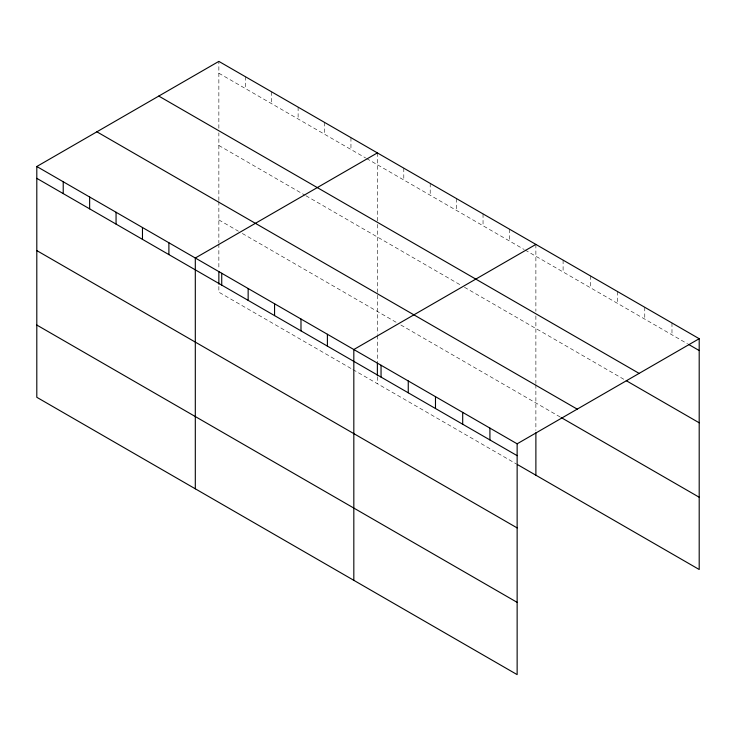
<?xml version="1.0" encoding="UTF-8"?>
<svg xmlns="http://www.w3.org/2000/svg" width="736" height="736" viewBox="0 0 736 736"><rect width="100%" height="100%" fill="white"/><g stroke="black" fill="none" stroke-linecap="round" stroke-linejoin="round"><path stroke-width="0.55" stroke-dasharray="3.68 2.76" d="M218.859 200.459L218.859 132.866M218.859 128.276L218.859 61.382M218.859 73.223L365.636 157.964M366.611 158.525L524.142 249.476M525.127 250.038L687.534 343.813M218.859 145.48L304.971 195.196M305.946 195.758L460.543 285.016M464.462 287.27L625.324 380.144M218.859 219.926L238.436 231.224M242.346 233.487L396.943 322.736M400.853 324.999L561.163 417.551M350.952 368.442L218.859 292.183L218.859 285.301M352.912 369.573L516.313 463.919M671.977 322.994L671.977 334.834M644.764 307.271L644.764 319.111M617.541 291.557L617.541 303.398M590.327 275.844L590.327 287.684M563.104 260.13L563.104 271.97M535.882 244.416L535.882 311.31M535.882 315.891L535.882 383.484M535.882 384.634L535.882 430.486M509.468 229.163L509.468 241.003M483.046 213.909L483.046 225.75M456.633 198.656L456.633 210.496M430.21 183.402L430.21 195.242M403.797 168.158L403.797 179.989M377.375 152.904L377.375 223.229M377.375 224.379L377.375 334.383M377.375 335.524L377.375 361.91M377.375 376.814L377.375 383.695M350.952 137.65L350.952 149.491M324.539 122.397L324.539 134.237M298.117 107.143L298.117 118.984M271.704 91.89L271.704 103.73M245.281 76.636L245.281 88.476M218.859 201.6L218.859 242.862M218.859 244.012L218.859 269.247"/><path stroke-width="1.1" d="M36.8 166.502L517.141 443.817L517.141 674.618L36.8 397.293L36.8 166.502L218.859 61.382L699.2 338.707L699.2 569.498L517.298 464.48M377.375 152.904L195.307 258.014L195.307 488.814M535.882 244.416L353.823 349.526L353.823 580.327M517.141 443.817L699.2 338.707M688.51 344.374L699.2 350.548M158.783 96.076L639.115 373.391M626.29 380.705L699.2 422.804M96.885 131.808L577.217 409.133M561.163 417.551L699.2 497.242M36.8 178.342L517.141 455.658M36.8 250.59L517.141 527.914M36.8 325.036L517.141 602.361M535.882 432.777L535.882 475.217M489.918 428.104L489.918 439.944M462.696 412.39L462.696 424.23M435.482 396.676L435.482 408.517M408.259 380.963L408.259 392.794M381.046 365.24L381.046 377.08M377.375 363.05L377.375 375.673M327.4 334.273L327.4 346.113M300.987 319.028L300.987 330.86M274.565 303.775L274.565 315.615M248.152 288.521L248.152 300.362M221.729 273.268L221.729 285.108M218.859 271.538L218.859 284.151M168.894 242.76L168.894 254.601M142.471 227.507L142.471 239.347M116.058 212.253L116.058 224.094M89.636 197L89.636 208.84M63.222 181.746L63.222 193.586"/></g></svg>
